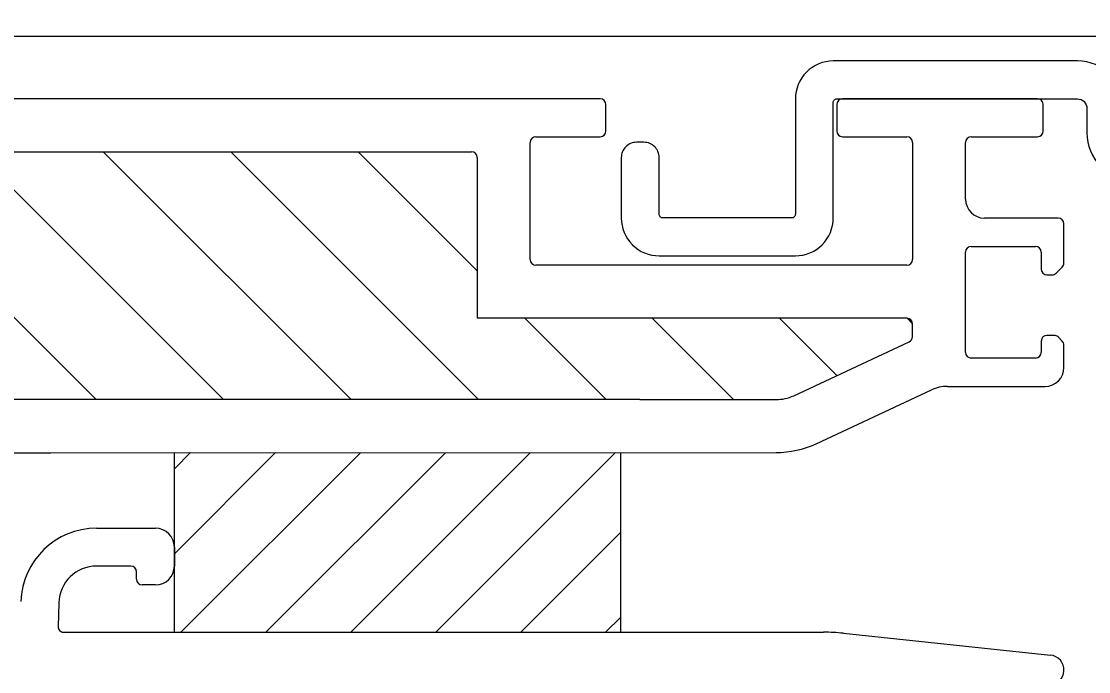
# Model space of a CAD drawing. Header units: millimetres. Extents: x 446 to 2479, y 3132 to 6007.
# Drawn here: x 2098.2 to 2154.6, y 4565.2 to 4599.6 of the extents above; entities that cross this region are included whole.
import ezdxf

# ---------------------------------------------------------------- set-up
doc = ezdxf.new("R2010")
doc.units = ezdxf.units.MM
doc.header["$LTSCALE"] = 30
doc.layers.get('Defpoints').update_dxf_attribs({"lineweight": 9})
doc.layers.add('FAKRO TEXT', color=80, linetype='Continuous', lineweight=9)
doc.layers.add('FAKRO WINDOW', color=7, linetype='Continuous', lineweight=20)
doc.styles.add('FAKRO', font='arial.ttf')
doc.styles.get("Standard").update_dxf_attribs({"font": 'arial.ttf'})
doc.dimstyles.new('FAKRO', dxfattribs={"dimscale": 5, "dimtxt": 2, "dimasz": 1.5, "dimexe": 2, "dimexo": 13, "dimgap": 0.5, "dimtad": 1, "dimdec": 0, "dimrnd": 0.1, "dimzin": 1, "dimdsep": 46, "dimtxsty": 'Standard', "dimblk": 'OBLIQUE', "dimcen": 2, "dimclrd": 3, "dimclre": 3, "dimclrt": 3, "dimadec": 0, "dimazin": 0, "dimtfac": 1, "dimtdec": 0, "dimtix": 1, "dimtmove": 2, "dimatfit": 3, "dimldrblk": 'OBLIQUE', "dimfxl": 1, "dimfxlon": 1, "dimtolj": 1, "dimarcsym": 0})

# ---------------------------------------------------------------- blocks, each defined once
blk = doc.blocks.new('_Oblique')
at = {"color": 0, "linetype": 'ByBlock', "lineweight": -2}
blk.add_line((-0.5, -0.5), (0.5, 0.5), dxfattribs=at)
blk = doc.blocks.new('*D13')
at = {"layer": 'Defpoints', "color": 0, "transparency": 16777216}
for p in [(2184.348, 4697.977), (1364.335, 4429.22), (2184.348, 4429.22)]:
    blk.add_point(p, dxfattribs=at)
at = {"layer": 'FAKRO TEXT', "color": 3, "lineweight": -2, "transparency": 16777216}
for p, q in [((1364.335, 4654.22), (1364.335, 4707.977)), ((2184.348, 4654.22), (2184.348, 4707.977)), ((1364.335, 4697.977), (2184.348, 4697.977))]:
    blk.add_line(p, q, dxfattribs=at)
at = {"layer": 'FAKRO TEXT', "color": 3, "lineweight": -2, "transparency": 16777216, "xscale": 7.5, "yscale": 7.5, "zscale": 7.5, "rotation": 180}
blk.add_blockref('_Oblique', (1364.335, 4697.977), dxfattribs=at)
at = {"layer": 'FAKRO TEXT', "color": 3, "lineweight": -2, "transparency": 16777216, "xscale": 7.5, "yscale": 7.5, "zscale": 7.5}
blk.add_blockref('_Oblique', (2184.348, 4697.977), dxfattribs=at)
at = {"layer": 'FAKRO TEXT', "color": 3, "transparency": 16777216, "insert": (1774.342, 4710.818), "char_height": 20, "attachment_point": 5}
blk.add_mtext('\\A1;S', dxfattribs=at)
blk = doc.blocks.new('A$C618D56B3')
at = {"layer": 'FAKRO WINDOW'}
h = blk.add_hatch(dxfattribs=at)
h.set_pattern_fill('ANSI31', color=256, scale=1.5, angle=270)
h.set_pattern_definition([(315, (-847.99, -4283.7854), (3.367596, 3.367596), [])])
h.paths.add_polyline_path([(720.356, 239.284), (719.279, 239.284), (661.692, 239.284, -0.354119), (661.398, 239.522), (656.361, 263.222), (651.239, 287.318, -0.476976), (651.532, 287.68), (677.482, 287.68), (681.182, 287.68, 0.414214), (685.982, 292.48), (685.982, 295.58), (685.982, 327.08, -0.414214), (686.282, 327.38), (686.512, 327.38, -0.224641), (686.744, 327.271, 0.704399), (693.482, 329.68), (693.482, 334.88, -0.414214), (693.782, 335.18), (719.983, 335.18), (723.181, 335.18, 0.294747), (726.006, 337.004, -0.294747), (726.279, 337.18), (757.683, 337.18, -0.414214), (757.983, 336.88), (757.983, 328.382), (780.683, 328.382, -0.414214), (780.983, 328.082), (780.983, 327.409, -0.291473), (780.81, 327.137), (774.704, 324.29, -0.109518), (773.774, 324.084), (766.583, 324.084), (730.182, 324.084, 0.414214), (723.183, 317.084), (723.183, 298.18), (721.555, 240.45, -0.405982)])
h = blk.add_hatch(dxfattribs=at)
h.set_pattern_fill('ANSI31', color=256)
h.set_pattern_definition([(45, (138.56, 7722.3837), (-2.245064, 2.245064), [])])
h.paths.add_polyline_path([(765.567, 321.272), (741.983, 321.281), (741.981, 311.784), (765.565, 311.784)])
at = {"layer": 'FAKRO WINDOW', "color": 7, "linetype": 'Continuous'}
blk.add_line((794.182, 343.28), (415.594, 343.28), dxfattribs=at)
at = {"layer": 'FAKRO WINDOW', "linetype": 'Continuous'}
for p, q in [((754.183, 339.98), (725.627, 339.98)), ((764.483, 339.98), (754.183, 339.98)), ((764.783, 338.28), (764.783, 339.68)), ((776.983, 339.68), (776.983, 338.28)), ((787.583, 339.98), (777.283, 339.98)), ((787.883, 338.28), (787.883, 339.68)), ((761.083, 337.98), (764.483, 337.98)), ((777.283, 337.98), (780.683, 337.98)), ((784.083, 337.98), (787.583, 337.98)), ((760.783, 331.482), (760.783, 337.68)), ((780.983, 337.68), (780.983, 331.482)), ((783.783, 334.68), (783.783, 337.68)), ((726.279, 337.18), (757.683, 337.18)), ((757.983, 336.88), (757.983, 328.382)), ((788.682, 333.68), (784.783, 333.68)), ((788.982, 331.304), (788.982, 333.38)), ((784.083, 332.18), (787.483, 332.18)), ((783.783, 326.58), (783.783, 331.88)), ((787.783, 331.88), (787.783, 330.98)), ((780.683, 331.182), (761.083, 331.182)), ((788.571, 330.768), (788.894, 331.092)), ((788.083, 330.68), (788.359, 330.68)), ((780.683, 328.382), (757.983, 328.382)), ((780.983, 327.409), (780.983, 328.082)), ((774.704, 324.29), (780.81, 327.137)), ((787.783, 327.18), (787.783, 326.58)), ((788.463, 327.48), (788.083, 327.48)), ((788.894, 327.173), (788.675, 327.393)), ((788.982, 325.78), (788.982, 326.961)), ((787.483, 326.28), (784.083, 326.28)), ((775.887, 321.753), (781.978, 324.593)), ((782.823, 324.78), (787.982, 324.78)), ((766.583, 324.084), (730.182, 324.084)), ((766.583, 324.084), (773.774, 324.084)), ((729.839, 321.27), (735.45, 321.27)), ((735.45, 321.27), (773.774, 321.284)), ((737.874, 317.284), (740.982, 317.284)), ((741.982, 316.284), (741.982, 315.284)), ((739.682, 315.284), (737.874, 315.284)), ((739.282, 315.284), (739.257, 315.284)), ((739.982, 314.584), (739.982, 314.984)), ((740.982, 314.284), (740.282, 314.284)), ((735.875, 313.347), (735.835, 312.093)), ((736.058, 311.794), (736.526, 311.794)), ((736.135, 311.784), (776.284, 311.784)), ((736.582, 311.784), (743.282, 311.784)), ((777.329, 311.729), (788.267, 310.58))]:
    blk.add_line(p, q, dxfattribs=at)
at = {"layer": 'FAKRO WINDOW'}
for p, q in [((741.981, 311.784), (741.983, 321.272)), ((765.565, 311.784), (765.567, 321.272))]:
    blk.add_line(p, q, dxfattribs=at)
at = {"layer": 'FAKRO WINDOW', "color": 7, "linetype": 'Continuous'}
blk.add_lwpolyline([(792.194, 339.483, 0.414214), (789.694, 341.983), (776.794, 341.983, 0.414214), (774.794, 339.983), (774.794, 333.885, -0.414214), (774.594, 333.685), (767.794, 333.685, -0.414214), (767.594, 333.885), (767.594, 336.885, 0.414214), (766.794, 337.685), (766.394, 337.685, 0.414214), (765.594, 336.885), (765.594, 333.685, 0.414214), (767.594, 331.685), (774.794, 331.685, 0.414214), (776.794, 333.685), (776.794, 339.78, -0.414214), (776.994, 339.98), (789.697, 339.98, -0.414214), (790.194, 339.483), (790.194, 338.183, 0.414214), (792.694, 335.683)], format="xyb", dxfattribs=at)
at = {"layer": 'FAKRO WINDOW', "linetype": 'Continuous'}
for centre, radius, start, end in [((764.483, 339.68), 0.3, 0, 90), ((777.283, 339.68), 0.3, 90, 180), ((787.583, 339.68), 0.3, 0, 90), ((761.083, 337.68), 0.3, 90, 180), ((764.483, 338.28), 0.3, 270, 360), ((777.283, 338.28), 0.3, 180, 270), ((780.683, 337.68), 0.3, 0, 90), ((784.083, 337.68), 0.3, 90, 180), ((787.583, 338.28), 0.3, 270, 0), ((757.683, 336.88), 0.3, 0, 90), ((784.783, 334.68), 1, 180, 270), ((788.682, 333.38), 0.3, 0, 90), ((784.083, 331.88), 0.3, 90, 180), ((787.483, 331.88), 0.3, 0, 90), ((761.083, 331.482), 0.3, 180, 270), ((780.683, 331.482), 0.3, 270, 0), ((788.682, 331.304), 0.3, 315, 0), ((788.083, 330.98), 0.3, 180, 270), ((788.359, 330.98), 0.3, 270, 315), ((780.683, 328.082), 0.3, 0, 90), ((780.683, 327.409), 0.3, 295, 360), ((788.083, 327.18), 0.3, 90, 180), ((788.463, 327.18), 0.3, 45, 90), ((788.682, 326.961), 0.3, 0, 45), ((784.083, 326.58), 0.3, 180, 270), ((787.483, 326.58), 0.3, 270, 360), ((787.982, 325.78), 1, 270, 0), ((773.774, 326.284), 2.2, 270, 295), ((782.823, 322.78), 2, 90, 115), ((773.774, 326.284), 5, 270, 295), ((737.874, 313.284), 4, 90, 178.2), ((740.982, 316.284), 1, 0, 90), ((737.874, 313.284), 2, 90, 178.2), ((739.682, 314.984), 0.3, 0, 90), ((740.982, 315.284), 1, 270, 0), ((740.282, 314.584), 0.3, 180, 270), ((736.135, 312.084), 0.3, 178.2, 270), ((776.284, 301.784), 10, 84, 90), ((788.183, 309.784), 0.8, 270, 84)]:
    blk.add_arc(centre, radius, start, end, dxfattribs=at)
blk = doc.blocks.new('*D23')
at = {"layer": 'Defpoints', "color": 0, "transparency": 16777216}
for p in [(2166.837, 4664.781), (1381.833, 4585.968), (2166.837, 4585.968)]:
    blk.add_point(p, dxfattribs=at)
at = {"layer": 'FAKRO TEXT', "color": 3, "lineweight": -2, "transparency": 16777216}
for p, q in [((1381.833, 4645.968), (1381.833, 4674.781)), ((2166.837, 4645.968), (2166.837, 4674.781)), ((1381.833, 4664.781), (2166.837, 4664.781))]:
    blk.add_line(p, q, dxfattribs=at)
at = {"layer": 'FAKRO TEXT', "color": 3, "lineweight": -2, "transparency": 16777216, "xscale": 7.5, "yscale": 7.5, "zscale": 7.5, "rotation": 180}
blk.add_blockref('_Oblique', (1381.833, 4664.781), dxfattribs=at)
at = {"layer": 'FAKRO TEXT', "color": 3, "lineweight": -2, "transparency": 16777216, "xscale": 7.5, "yscale": 7.5, "zscale": 7.5}
blk.add_blockref('_Oblique', (2166.837, 4664.781), dxfattribs=at)
at = {"layer": 'FAKRO TEXT', "color": 3, "transparency": 16777216, "insert": (1774.335, 4677.622), "char_height": 10, "attachment_point": 5, "style": 'FAKRO'}
blk.add_mtext('\\A1;{\\H2x;C}', dxfattribs=at)

msp = doc.modelspace()

# ---------------------------------------------------------------- block references
at = {"color": 3}
msp.add_blockref('A$C618D56B3', (1364.352, 4255.474), dxfattribs=at)

# ---------------------------------------------------------------- dimensions: what is measured, and where the dimension line sits
at = {"layer": 'FAKRO TEXT'}
for base, p1, p2, text, override, picture, middle in [((2184.348, 4697.977), (1364.335, 4429.22), (2184.348, 4429.22), 'S', {"dimtxt": 4, "dimexo": 45, "dimfxlon": 0}, '*D13', (1774.342, 4710.818)), ((2166.837, 4664.781), (1381.833, 4585.968), (2166.837, 4585.968), '{\\H2x;C}', {"dimexo": 12, "dimtxsty": 'FAKRO', "dimfxlon": 0}, '*D23', (1774.335, 4677.622))]:
    dim = msp.add_linear_dim(base=base, p1=p1, p2=p2, text=text, dimstyle='FAKRO', override=override, dxfattribs=at)
    dim.commit()
    dim.dimension.update_dxf_attribs({"geometry": picture, "text_midpoint": middle})

doc.saveas('drawing.dxf')
